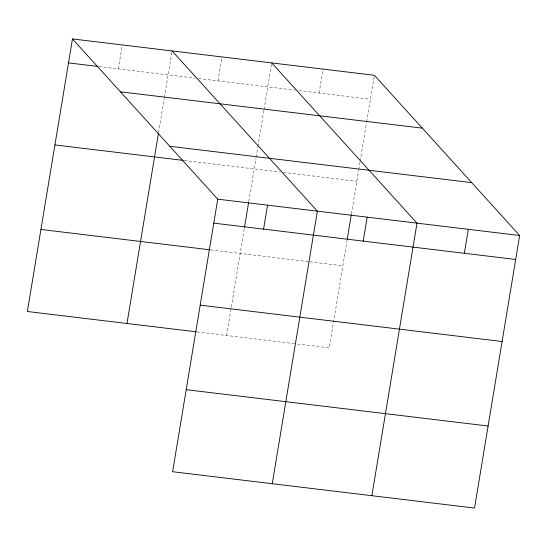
<?xml version="1.0" encoding="UTF-8"?>
<svg xmlns="http://www.w3.org/2000/svg" width="547" height="547" viewBox="0 0 547 547"><rect width="100%" height="100%" fill="white"/><g stroke="black" fill="none" stroke-linecap="round" stroke-linejoin="round"><path stroke-width="0.41" stroke-dasharray="2.73 2.05" d="M118.316 68.901L122.289 44.936M158.568 132.654L164.25 98.337M164.394 97.496L172.1 50.933M217.952 80.894L221.918 56.929M226.608 335.475L244.345 228.338M248.782 201.563L255.982 158.042M256.126 157.201L257.787 147.157M257.924 146.322L263.886 110.33M264.023 109.489L271.729 62.926M319.086 93.065L323.058 69.1M347.133 239.859L329.26 347.837L296.447 343.885M351.427 213.918L358.634 170.397M358.77 169.556L360.022 162.028M360.158 161.187L366.531 122.685M366.675 121.844L374.38 75.281M98.898 66.563L195.149 78.146M198.527 78.556L294.689 90.132M298.894 90.638L370.415 99.246M184.107 160.49L280.269 172.066M283.633 172.469L356.835 181.276M210.643 249.883L309.185 261.746M310.026 261.849L342.839 265.801M197.057 331.92L295.606 343.783"/><path stroke-width="0.82" d="M72.471 38.94L217.74 199.163L172.62 471.719L474.529 508.06L519.65 235.504L374.38 75.281L72.471 38.94L27.35 311.496L196.216 331.817M126.979 323.482L158.432 133.489M244.488 227.504L248.639 202.397M263.586 229.125L267.558 205.159M272.249 483.712L317.369 211.156L172.1 50.933M347.27 239.018L351.29 214.752M363.222 241.118L367.187 217.152M371.878 495.705L416.999 223.149L271.729 62.926M464.355 253.295L468.328 229.33M68.505 62.905L98.057 66.46M120.408 91.814L422.318 128.155M169.802 146.288L471.712 182.63M54.926 144.934L183.259 160.387M217.74 199.163L519.65 235.504M213.774 223.128L515.684 259.469M40.929 229.46L209.795 249.788M200.195 305.164L502.105 341.506M186.199 389.683L488.109 426.024"/></g></svg>
